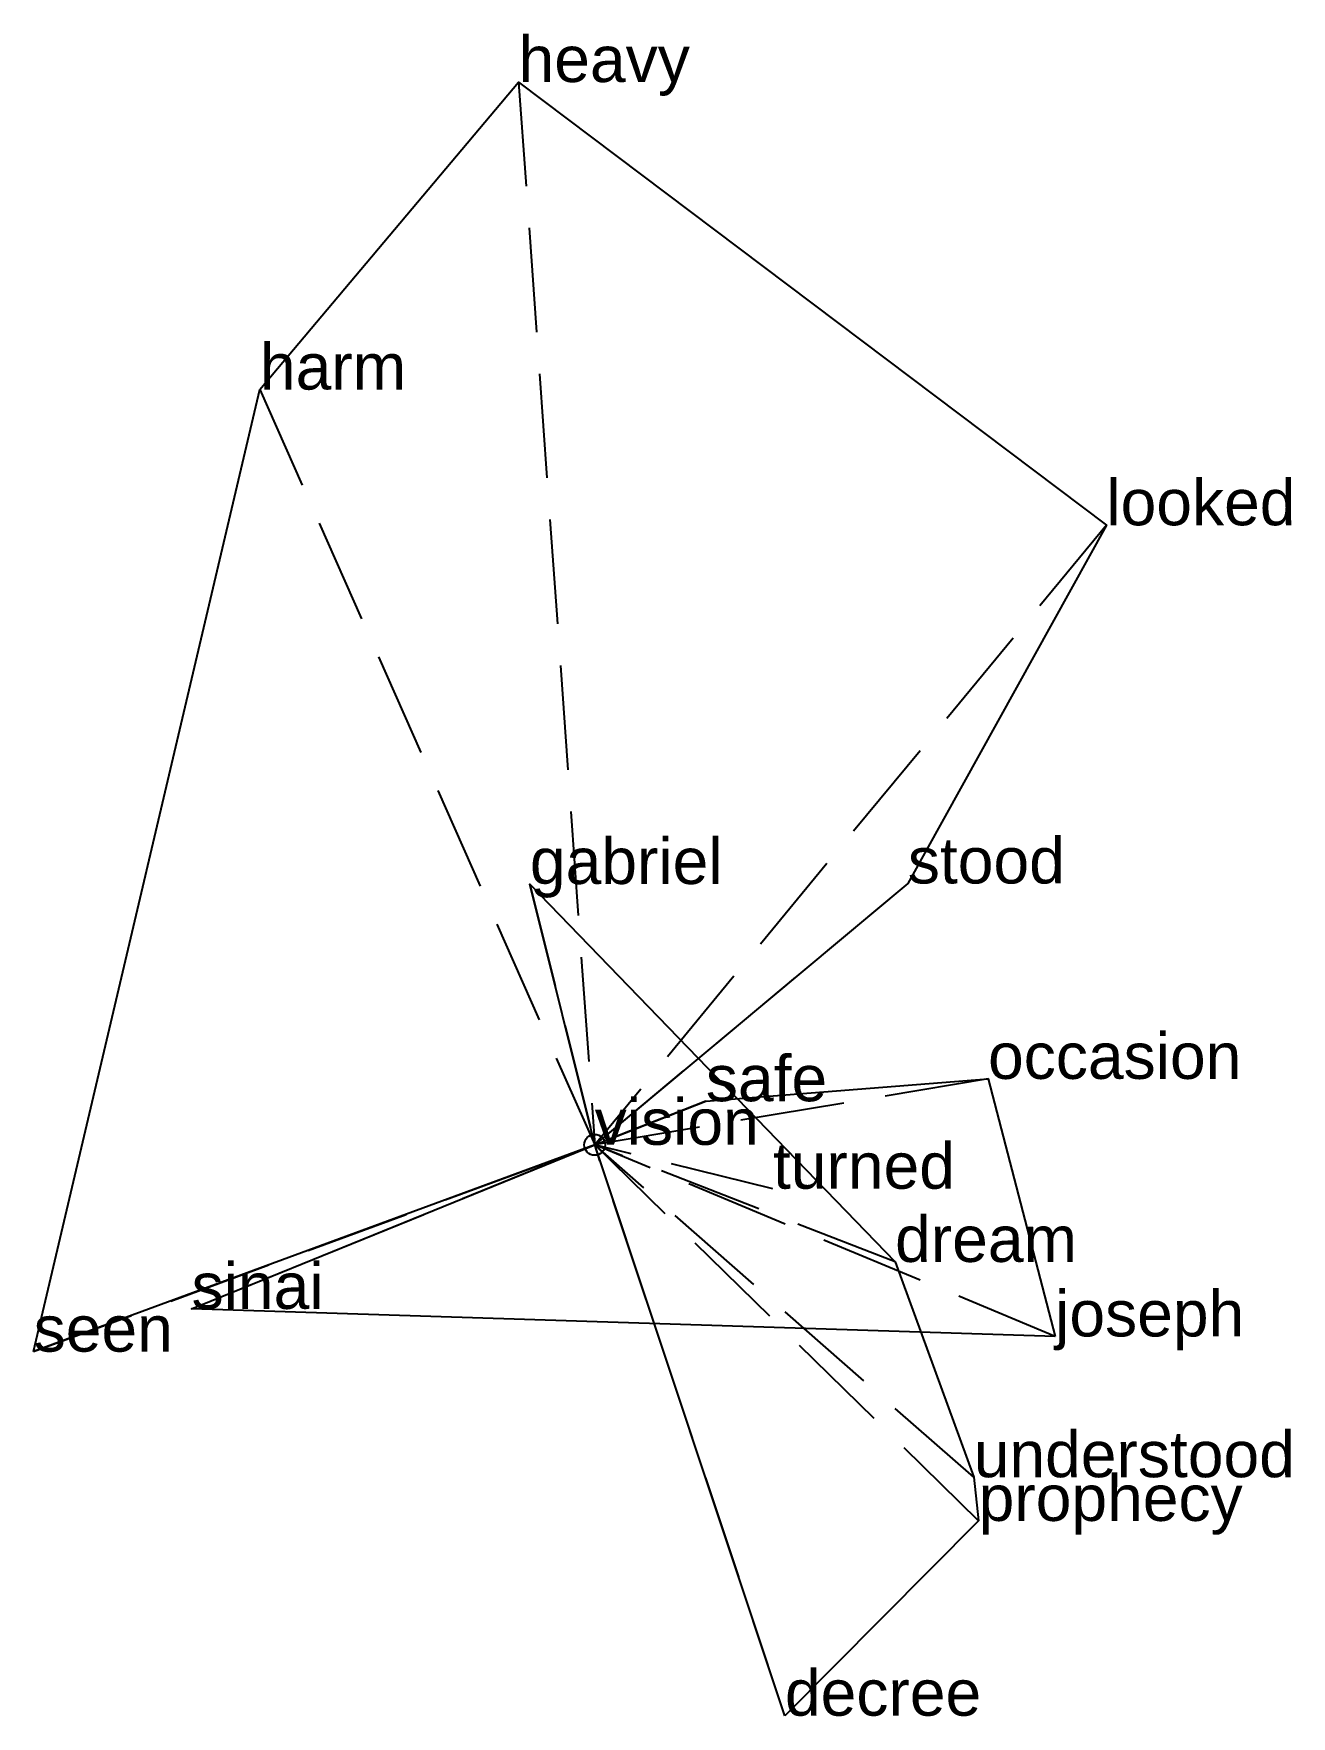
# Model space of a CAD drawing. Extents: x -1.34 to 1.67, y -1.37 to 2.66.
import ezdxf

# ---------------------------------------------------------------- set-up
doc = ezdxf.new("R2010")
doc.units = 0
doc.linetypes.add('DASHED2', pattern=[0.3, 0.25, -0.05])
for name, color, linetype in [('TEXT_nt', 1, 'CONTINUOUS'), ('TEXT_ot', 1, 'CONTINUOUS'), ('TEXT_q', 1, 'CONTINUOUS')]:
    doc.layers.add(name, color=color, linetype=linetype)
doc.styles.get("Standard").update_dxf_attribs({"font": 'arial.ttf'})

# ---------------------------------------------------------------- blocks, each defined once
blk = doc.blocks.new('ot-vision')
at = {"layer": 'LINES_ot', "linetype": 'DASHED2'}
for p in [(-0.155, 0.6242), (0, 0), (0.7191, -0.2803), (0.9073, -0.7955), (0.9191, -0.9001), (0.4555, -1.3663)]:
    blk.add_line(p, (0, 0), dxfattribs=at)
at = {"layer": 'ORIGIN_ot'}
blk.add_circle((0, 0), 0.025, dxfattribs=at)
at = {"layer": 'TEXT_ot'}
for s, p in [('gabriel', (-0.155, 0.6242)), ('vision', (0, 0)), ('dream', (0.7191, -0.2803)), ('understood', (0.9073, -0.7955)), ('prophecy', (0.9191, -0.9001)), ('decree', (0.4555, -1.3663))]:
    blk.add_text(s, height=0.11, dxfattribs=at).set_placement(p)
blk = doc.blocks.new('nt-vision')
at = {"layer": 'LINES_nt', "linetype": 'DASHED2'}
for p in [(-0.1822, 2.5436), (-0.8013, 1.8076), (1.2248, 1.4828), (0.7496, 0.6255), (-1.343, -0.495), (0, 0)]:
    blk.add_line(p, (0, 0), dxfattribs=at)
at = {"layer": 'ORIGIN_nt'}
blk.add_circle((0, 0), 0.025, dxfattribs=at)
at = {"layer": 'TEXT_nt'}
for s, p in [('heavy', (-0.1822, 2.5436)), ('harm', (-0.8013, 1.8076)), ('looked', (1.2248, 1.4828)), ('stood', (0.7496, 0.6255)), ('vision', (0, 0)), ('seen', (-1.343, -0.495))]:
    blk.add_text(s, height=0.11, dxfattribs=at).set_placement(p)
blk = doc.blocks.new('q-vision')
at = {"layer": 'LINES_q', "linetype": 'DASHED2'}
for p in [(0.9416, 0.1578), (0.2661, 0.1043), (-0.965, -0.3927), (0, 0), (0.4268, -0.1051), (1.1022, -0.4586)]:
    blk.add_line(p, (0, 0), dxfattribs=at)
at = {"layer": 'ORIGIN_q'}
blk.add_circle((0, 0), 0.025, dxfattribs=at)
at = {"layer": 'TEXT_q'}
for s, p in [('occasion', (0.9416, 0.1578)), ('safe', (0.2661, 0.1043)), ('vision', (0, 0)), ('turned', (0.4268, -0.1051)), ('sinai', (-0.965, -0.3927)), ('joseph', (1.1022, -0.4586))]:
    blk.add_text(s, height=0.11, dxfattribs=at).set_placement(p)

msp = doc.modelspace()

# ---------------------------------------------------------------- linework, layer by layer
at = {"layer": 'OUTLINE_nt', "linetype": 'CONTINUOUS'}
msp.add_polyline3d([(-1.343, -0.495, 0), (-0.8013, 1.8076, 0), (-0.1822, 2.5436, 0), (1.2248, 1.4828, 0), (0.7496, 0.6255, 0), (0, 0, 0), (-1.343, -0.495, 0)], close=True, dxfattribs=at)
at = {"layer": 'OUTLINE_ot', "linetype": 'CONTINUOUS'}
msp.add_polyline3d([(0.4555, -1.3663, 0), (0, 0, 0), (-0.155, 0.6242, 0), (0.7191, -0.2803, 0), (0.9073, -0.7955, 0), (0.9191, -0.9001, 0), (0.4555, -1.3663, 0)], close=True, dxfattribs=at)
at = {"layer": 'OUTLINE_q', "linetype": 'CONTINUOUS'}
msp.add_polyline3d([(1.1022, -0.4586, 0), (-0.965, -0.3927, 0), (0, 0, 0), (0.2661, 0.1043, 0), (0.9416, 0.1578, 0), (1.1022, -0.4586, 0)], close=True, dxfattribs=at)

# ---------------------------------------------------------------- block references
for name in ['nt-vision', 'ot-vision', 'q-vision']:
    msp.add_blockref(name, (0, 0))

doc.saveas('drawing.dxf')
